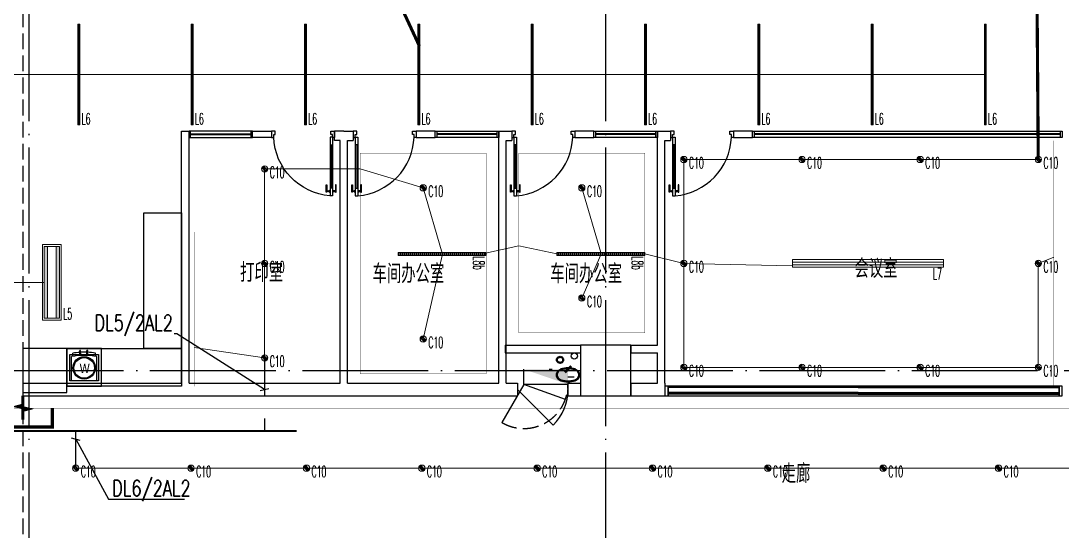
# Model space of a CAD drawing. Extents: x -621157 to 1764546, y -106808 to 741893.
# Drawn here: x 579277 to 595819, y 22973 to 31075 of the extents above; entities that cross this region are included whole.
import ezdxf
from ezdxf import colors
from ezdxf.entities.mleader import LeaderData, LeaderLine
from ezdxf.enums import TextEntityAlignment as Align
from ezdxf.math import Vec2, Vec3
from ezdxf.xclip import XClip

# ---------------------------------------------------------------- set-up
doc = ezdxf.new("R2010")
doc.units = 0
doc.header["$LTSCALE"] = 1000
doc.header["$MEASUREMENT"] = 0
doc.header["$XCLIPFRAME"] = 0
for name, pattern in [('DOT', [6.35, 0, -6.35]), ('XREF-A-101-平面图_t3$0$__DASH', [0.35, 0.25, -0.1]), ('XREF-A-101-平面图_t3$0$DASH', [0.35, 0.25, -0.1]), ('XREF-A-101-平面图_t3$0$DOTE', [2.4200000000000004, 2, -0.2, 0.02, -0.2])]:
    doc.linetypes.add(name, pattern=pattern)
for name, color, linetype in [('0-底图', 7, 'Continuous'), ('WIRE-照明', 4, 'Continuous'), ('XREF-A-101-平面图_t3$0$A-COLUMN', 8, 'Continuous'), ('XREF-A-101-平面图_t3$0$A-DOTE', 8, 'Continuous'), ('XREF-A-101-平面图_t3$0$A-GROUND', 8, 'Continuous'), ('XREF-A-101-平面图_t3$0$A-ROOM-CH', 8, 'Continuous'), ('XREF-A-101-平面图_t3$0$A-WINDOW', 8, 'Continuous'), ('XREF-A-101-平面图_t3$0$DOOR-INF', 8, 'Continuous'), ('XREF-A-101-平面图_t3$0$F-B-INF', 8, 'Continuous'), ('XREF-A-101-平面图_t3$0$F-L-INF', 8, 'Continuous'), ('XREF-A-101-平面图_t3$0$GLASS WALL-INF', 8, 'Continuous'), ('XREF-A-101-平面图_t3$0$I-WALL-GYPSUM', 8, 'Continuous'), ('XREF-A-101-平面图_t3$0$I-玻璃隔断', 8, 'Continuous'), ('XREF-A-101-平面图_t3$0$P-EQUIPMENT', 8, 'Continuous'), ('XREF-A-101-平面图_t3$0$PARTITION-INF', 8, 'Continuous'), ('XREF-A-101-平面图_t3$0$水-尺寸', 8, 'Continuous')]:
    doc.layers.add(name, color=color, linetype=linetype)
doc.layers.add('00-dali线', color=3, linetype='Continuous', true_color=0x00ff00)
for name, color, linetype, lineweight in [('00-照明回路线', 6, 'Continuous', 0), ('CEILING-INF', 4, 'Continuous', 0), ('LIGHT-INF', 6, 'Continuous', 0)]:
    doc.layers.add(name, color=color, linetype=linetype, lineweight=lineweight)
doc.styles.add('E-FST', font='txt.shx', dxfattribs={"width": 0.75, "height": 250, "bigfont": '@@gbcbig.shx'})
doc.styles.add('INF DIM', font='SIMPLEX.SHX', dxfattribs={"width": 0.7, "bigfont": 'hztxt.shx'})
doc.styles.get("Standard").update_dxf_attribs({"font": 'romans.shx', "bigfont": 'HZDXC.SHX'})
doc.styles.add('XREF-A-101-平面图_t3$0$-HZDXCROMANS', font='ROMANS.shx', dxfattribs={"bigfont": 'HZDXC.shx'})
doc.styles.add('XREF-A-101-平面图_t3$0$69F Layout plan$0$Standard', font='arial.ttf', dxfattribs={"width": 0.8})
doc.linetypes.add('LED', pattern='A,6,-3.5,["LED",Standard,S=2.54,R=0,X=-2.54,Y=-1.27],-4.8', length=14.3)
doc.dimstyles.get("Standard").update_dxf_attribs({"dimscale": 100, "dimtxt": 3.5, "dimasz": 1, "dimexe": 2.5, "dimexo": 3, "dimgap": 1.5, "dimtad": 1, "dimdec": 0, "dimzin": 0, "dimdsep": 46, "dimtxsty": 'Standard', "dimblk": 'ARCHTICK', "dimcen": 0.09, "dimadec": 0, "dimazin": 0, "dimtfac": 1, "dimtdec": 0, "dimtix": 1, "dimtmove": 2, "dimatfit": 3, "dimfxl": 0, "dimtolj": 1, "dimtzin": 0, "dimarcsym": 0})

# ---------------------------------------------------------------- blocks, each defined once
blk = doc.blocks.new('XREF-A-101-平面图_t3$0$轴网(2)')
at = {"layer": 'XREF-A-101-平面图_t3$0$A-DOTE', "linetype": 'XREF-A-101-平面图_t3$0$DOTE'}
for p, q in [((38340, -3300.000000282307), (38340, 43300.00000002701)), ((47500, -3300.000000282307), (47500, 43300.00000002701)), ((-3300.000003941357, 30000), (69800.00000013877, 30000))]:
    blk.add_line(p, q, dxfattribs=at)
blk = doc.blocks.new('XREF-A-101-平面图_t3$0$柱网2F')
at = {"layer": 'XREF-A-101-平面图_t3$0$A-COLUMN'}
for points in [[(38240, -10350.00000000419), (38939.99999957252, -10350.00000000419), (38939.99999957252, -9650.000000004191), (38240, -9650.000000004191)], [(47100, -10399.99999999697), (47900, -10399.99999999697), (47900, -9599.999999996973), (47100, -9599.999999996973)]]:
    blk.add_lwpolyline(points, close=True, dxfattribs=at)
blk = doc.blocks.new('XREF-A-101-平面图_t3$0$ROOM')
at = {"layer": 'XREF-A-101-平面图_t3$0$A-ROOM-CH', "style": 'XREF-A-101-平面图_t3$0$-HZDXCROMANS', "width": 0.6}
for tag, p in [('中文房间名称', (0, -999.9999999999964)), ('英文房间名称', (0, -1499.999999999996))]:
    blk.add_attdef(tag, text='', height=300, dxfattribs=at).set_placement(p, align=Align.CENTER)
blk = doc.blocks.new('_ArchTick')
at = {"color": 0, "linetype": 'ByBlock', "const_width": 0.4}
blk.add_lwpolyline([(-0.5, -0.5), (0.5, 0.5)], dxfattribs=at)
blk = doc.blocks.new('*D25423')
at = {"layer": 'Defpoints', "color": 0}
blk.add_point((0, 0), dxfattribs=at)
blk.add_point((0, 0), dxfattribs=at)
blk.add_point((0, 0), dxfattribs=at)
blk.add_point((0, 0), dxfattribs=at)
at = {"layer": 'XREF-A-101-平面图_t3$0$水-尺寸', "color": 0, "linetype": 'ByBlock', "lineweight": -2}
blk.add_line((0, 300), (0, 250), dxfattribs=at)
blk.add_line((0, 300), (0, 250), dxfattribs=at)
blk.add_arc((0, 0), 0, 180, 180, dxfattribs=at)
at = {"layer": 'XREF-A-101-平面图_t3$0$水-尺寸', "color": 0, "linetype": 'ByBlock', "lineweight": -2, "xscale": 100, "yscale": 100, "zscale": 100}
for rotation in [90, 90.00000000000001]:
    blk.add_blockref('_ArchTick', (0, 0), dxfattribs=dict(at, rotation=rotation))
at = {"layer": 'XREF-A-101-平面图_t3$0$水-尺寸', "color": 0, "insert": (0, 0), "char_height": 350, "attachment_point": 5}
blk.add_mtext('\\A1;0%%d', dxfattribs=at)
blk = doc.blocks.new('*U25312')
at = {"color": 1}
for p, q in [((1427.855886401921, 10533.06019744152), (1427.855886401921, 7514.064655179353)), ((1432.855886401921, 10533.06019744152), (1432.855886401921, 7514.064655179353)), ((1437.855886401921, 10533.06019744152), (1437.855886401921, 7514.064655179353)), ((1442.855886401921, 10533.06019744152), (1442.855886401921, 7514.064655179353)), ((1447.855886401921, 10533.06019744152), (1447.855886401921, 7514.064655179353)), ((1452.855886401921, 10533.06019744152), (1452.855886401921, 7514.064655179353)), ((1428.855879161491, 7513.055739703254), (1427.855879161491, 7514.064655171516)), ((1428.855879161491, 7513.055739703254), (1431.855886401921, 7513.055739703254)), ((1432.855886401921, 7514.055739711092), (1431.855886401921, 7513.055739703254)), ((1432.855886401921, 7514.064655179353), (1437.855886401921, 7514.064655179353)), ((1438.855879161491, 7513.055739703254), (1437.855879161491, 7514.064655171516)), ((1438.855879161491, 7513.055739703254), (1441.855886401921, 7513.055739703254)), ((1442.855886401921, 7514.055739711092), (1441.855886401921, 7513.055739703254)), ((1442.855886401921, 7514.064655179353), (1447.855879161491, 7514.064655171516)), ((1448.855879161491, 7513.055739703254), (1447.855879161491, 7514.064655171516)), ((1448.855879161491, 7513.055739703254), (1451.855886401921, 7513.055739703254)), ((1452.855886401921, 7514.055739711092), (1451.855886401921, 7513.055739703254))]:
    blk.add_line(p, q, dxfattribs=at)
blk = doc.blocks.new('*U25313')
at = {"color": 1}
for p, q in [((3016.331729692512, 1133.537859884804), (3015.331729692512, 1132.537859884804)), ((3015.331729692511, 1132.537859884804), (3015.331729692512, 1128.537859884804)), ((3016.331729692512, 1127.537859884804), (3015.331729692512, 1128.537859884804)), ((6035.331729692758, 1133.537859884804), (3016.331729692512, 1133.537859884804)), ((6035.331729692758, 1127.537859884804), (3016.331729692512, 1127.537859884804))]:
    blk.add_line(p, q, dxfattribs=at)
blk = doc.blocks.new('*U25314')
at = {"color": 1}
for p, q in [((1427.855886401921, 10703.05573970289), (1427.855886401921, 7514.064655179353)), ((1432.855886401921, 10703.05573970289), (1432.855886401921, 7514.064655179353)), ((1437.855886401921, 10703.05573970289), (1437.855886401921, 7514.064655179353)), ((1442.855886401921, 10703.05573970289), (1442.855886401921, 7514.064655179353)), ((1447.855886401921, 10703.05573970289), (1447.855886401921, 7514.064655179353)), ((1452.855886401921, 10703.05573970289), (1452.855886401921, 7514.064655179353)), ((1428.855879161491, 7513.055739703254), (1427.855879161491, 7514.064655171516)), ((1428.855879161491, 7513.055739703254), (1431.855886401921, 7513.055739703254)), ((1432.855886401921, 7514.055739711092), (1431.855886401921, 7513.055739703254)), ((1432.855886401921, 7514.064655179353), (1437.855886401921, 7514.064655179353)), ((1438.855879161491, 7513.055739703254), (1437.855879161491, 7514.064655171516)), ((1438.855879161491, 7513.055739703254), (1441.855886401921, 7513.055739703254)), ((1442.855886401921, 7514.055739711092), (1441.855886401921, 7513.055739703254)), ((1442.855886401921, 7514.064655179353), (1447.855879161491, 7514.064655171516)), ((1448.855879161491, 7513.055739703254), (1447.855879161491, 7514.064655171516)), ((1448.855879161491, 7513.055739703254), (1451.855886401921, 7513.055739703254)), ((1452.855886401921, 7514.055739711092), (1451.855886401921, 7513.055739703254))]:
    blk.add_line(p, q, dxfattribs=at)
blk = doc.blocks.new('*U25315')
at = {"color": 1}
for p, q in [((3016.331729692512, 1133.537859884804), (3015.331729692512, 1132.537859884804)), ((3015.331729692511, 1132.537859884804), (3015.331729692512, 1128.537859884804)), ((3016.331729692512, 1127.537859884804), (3015.331729692512, 1128.537859884804)), ((6205.327271954158, 1133.537859884804), (3016.331729692512, 1133.537859884804)), ((6205.327271954158, 1127.537859884804), (3016.331729692512, 1127.537859884804))]:
    blk.add_line(p, q, dxfattribs=at)
blk = doc.blocks.new('XREF-A-101-平面图_t3$0$A$C4A4B287C')
at = {"layer": 'XREF-A-101-平面图_t3$0$GLASS WALL-INF', "elevation": -0.5363515476603724}
blk.add_lwpolyline([(99.99988076032605, 299.9999219407036), (99.99988018570002, -7.80592963565141e-05), (-0.0001192396739497781, -7.80592963565141e-05), (-0.0001192396739497781, 299.9999219407036)], close=True, dxfattribs=at)
blk = doc.blocks.new('*U25322')
at = {"layer": 'XREF-A-101-平面图_t3$0$PARTITION-INF', "color": 8}
for p, q in [((-21901.00404302686, 43130.46555882378), (-17031.64394023418, 43130.46555882378)), ((-17031.64394023418, 43030.46555882378), (-21901.00404302686, 43030.46555882378))]:
    blk.add_line(p, q, dxfattribs=at)
at = {"layer": 'XREF-A-101-平面图_t3$0$PARTITION-INF', "color": 5}
for p, q in [((-17031.64394023418, 43085.46555882378), (-21901.00404302686, 43085.46555882378)), ((-17031.64394023418, 43075.46555882378), (-21901.00404302686, 43075.46555882378))]:
    blk.add_line(p, q, dxfattribs=at)
for points in [[(-21926.00404302686, 43130.46555882378), (-21901.00404302686, 43130.46555882378), (-21901.00404302686, 43030.46555882378), (-21926.00404302686, 43030.46555882378)], [(-17031.64394023418, 43130.46555882378), (-17006.64394023418, 43130.46555882378), (-17006.64394023418, 43030.46555882378), (-17031.64394023418, 43030.46555882378)]]:
    blk.add_lwpolyline(points, close=True, dxfattribs=at)
blk = doc.blocks.new('XREF-A-101-平面图_t3$0$EW23')
at = {"color": 5}
for p, q in [((7204.634550642222, 24899.72261669644, 2.565739077159615e-07), (7204.634550636169, 23969.72261669644, 2.565739077159615e-07)), ((7204.634550642222, 24899.72261669644, 2.565739077159615e-07), (7245.227873686177, 24899.72261669621, 2.565739077159615e-07)), ((7245.227873686177, 24899.72261669621, 2.565739077159615e-07), (7245.227873680124, 23969.72261669621, 2.565739077159615e-07)), ((7245.22787368542, 24779.72261669644, 2.565739077159615e-07), (7204.634550642222, 24779.72261669644, 2.565739077159615e-07)), ((7204.634550636169, 24089.72261669644, 2.565739077159615e-07), (7246.228782764112, 24089.72261669644, 2.565739077159615e-07)), ((7204.634550636169, 23969.72261669644, 2.565739077159615e-07), (7245.227873680124, 23969.72261669621, 2.565739077159615e-07))]:
    blk.add_line(p, q, dxfattribs=at)
at = {"color": 5, "elevation": 2.565739077159615e-07}
for points in [[(7215.227873688564, 24994.72261669638), (7175.227873686235, 24994.72261669638), (7175.227873686235, 24894.72261669638), (7204.634550642222, 24894.72261670948), (7204.634550642222, 24939.72251568915), (7233.227873693686, 24939.72251569096), (7233.227873687516, 24984.72261669638), (7233.227873687516, 24994.72261669813), (7215.227873688564, 24994.72261669813)], [(8135.228892226587, 24994.72261669638), (8175.228892228915, 24994.72261669638), (8175.228892228915, 24894.72261669638), (8140.228892228915, 24894.72261670948), (8140.228892228915, 24939.72251568915), (8117.228892221465, 24939.72251569096), (8117.228892227693, 24984.72261669638), (8117.228892227693, 24994.72261669813), (8135.228892226587, 24994.72261669813)]]:
    blk.add_lwpolyline(points, close=True, dxfattribs=at)
at = {"color": 8, "elevation": 2.565739077159615e-07}
for points in [[(7228.228328225145, 24779.72261669644), (7228.228328222118, 24089.72261669644)], [(7160.352449716011, 24034.72261669644), (7160.352449716011, 24026.25705466204), (7150.227873680124, 24026.25705466204), (7150.227873680124, 24140.02802102611), (7160.352449716011, 24140.02802102611), (7160.352449716011, 24044.72261669644)], [(7296.104206728225, 24034.72261669644), (7296.104206728225, 24026.25705466204), (7306.228782764112, 24026.25705466204), (7306.228782764112, 24140.02802102611), (7296.104206728225, 24140.02802102611), (7296.104206728225, 24044.72261669644)]]:
    blk.add_lwpolyline(points, dxfattribs=at)
for points in [[(7200.227873680124, 24034.72261669644), (7154.079225109832, 24034.72261669644), (7154.079225109832, 24044.72261669644), (7200.227873680124, 24044.72261669644)], [(7204.634550636169, 24020.72261669644), (7200.227873680124, 24020.72261669644), (7200.227873680124, 24058.72261669644), (7204.634550636169, 24058.72261669644)], [(7246.228782764112, 24020.72261669644), (7256.228782764112, 24020.72261669644), (7256.228782764112, 24058.72261669644), (7246.228782764112, 24058.72261669644)], [(7256.228782764112, 24034.72261669644), (7302.377431334404, 24034.72261669644), (7302.377431334404, 24044.72261669644), (7256.228782764112, 24044.72261669644)]]:
    blk.add_lwpolyline(points, close=True, dxfattribs=at)
at = {"color": 8}
blk.add_arc((7171.880902021483, 24935.88834258716, 2.565739077159615e-07), 969.0220932759502, 274.400323051185, 357.8611170703626, dxfattribs=at)
blk = doc.blocks.new('*U25327')
at = {"layer": 'XREF-A-101-平面图_t3$0$PARTITION-INF', "color": 8}
for p, q in [((-21681.00404302683, 43130.46555882378), (-20721.64393980656, 43130.46555882378)), ((-20721.64393980656, 43030.46555882378), (-21681.00404302683, 43030.46555882378))]:
    blk.add_line(p, q, dxfattribs=at)
at = {"layer": 'XREF-A-101-平面图_t3$0$PARTITION-INF', "color": 5}
for p, q in [((-20721.64393980656, 43085.46555882378), (-21681.00404302683, 43085.46555882378)), ((-20721.64393980656, 43075.46555882378), (-21681.00404302683, 43075.46555882378))]:
    blk.add_line(p, q, dxfattribs=at)
for points in [[(-21706.00404302683, 43130.46555882378), (-21681.00404302683, 43130.46555882378), (-21681.00404302683, 43030.46555882378), (-21706.00404302683, 43030.46555882378)], [(-20721.64393980656, 43130.46555882378), (-20696.64393980656, 43130.46555882378), (-20696.64393980656, 43030.46555882378), (-20721.64393980656, 43030.46555882378)]]:
    blk.add_lwpolyline(points, close=True, dxfattribs=at)
blk = doc.blocks.new('XREF-A-101-平面图_t3$0$G$CCB870F7D')
at = {"layer": 'XREF-A-101-平面图_t3$0$I-玻璃隔断'}
for points in [[(48389.999996225, -10300.00000009197), (48389.999996225, -10149.99999999581), (48339.999996225, -10149.99999999581), (48339.999996225, -10300.00000009197)], [(54599.99999622488, -10299.99999999581), (54599.99999622488, -10149.99999989965), (48389.999996225, -10149.99999999581), (48389.999996225, -10300.00000009197)], [(54649.99999622488, -10300.00000009197), (54649.99999622488, -10149.99999999581), (54599.99999622488, -10149.99999999581), (54599.99999622488, -10300.00000009197)]]:
    blk.add_lwpolyline(points, close=True, dxfattribs=at)
at = {"layer": 'XREF-A-101-平面图_t3$0$DOOR-INF', "rotation": 89.99999999968206}
blk.add_blockref('XREF-A-101-平面图_t3$0$A$C4A4B287C', (42089.36002138583, -6199.792565350042), dxfattribs=at)
at = {"layer": 'XREF-A-101-平面图_t3$0$DOOR-INF', "xscale": -1}
blk.add_blockref('XREF-A-101-平面图_t3$0$EW23', (50265.227869911, -31094.72261649987, -2.565739077159615e-07), dxfattribs=at)
at = {"layer": 'XREF-A-101-平面图_t3$0$DOOR-INF'}
for p in [(36214.77212253853, -31094.72261649987, -2.565739077159615e-07), (38734.77212253865, -31094.72261649987, -2.565739077159615e-07), (41254.77212253876, -31094.72261649987, -2.565739077159615e-07)]:
    blk.add_blockref('XREF-A-101-平面图_t3$0$EW23', p, dxfattribs=at)
at = {"layer": 'XREF-A-101-平面图_t3$0$DOOR-INF', "xscale": -1, "rotation": 270.000000000318}
for p in [(44390.63997106371, -6199.792565350042), (46910.63997106382, -6199.792565350042), (49430.63997106405, -6199.792565350042)]:
    blk.add_blockref('XREF-A-101-平面图_t3$0$A$C4A4B287C', p, dxfattribs=at)
at = {"layer": 'XREF-A-101-平面图_t3$0$I-玻璃隔断', "color": 1, "xscale": -1, "rotation": 270}
blk.add_blockref('*U25312', (40876.94425652176, -11701.85588626171), dxfattribs=at)
at = {"layer": 'XREF-A-101-平面图_t3$0$I-玻璃隔断', "color": 1}
blk.add_blockref('*U25313', (45374.67272427049, -11298.53785973668), dxfattribs=at)
at = {"layer": 'XREF-A-101-平面图_t3$0$PARTITION-INF', "xscale": -1}
for name, p in [('*U25327', (20083.35605641815, -49230.6739372258, -0.5363515476603724)), ('*U25315', (57615.33172591741, -11298.53785973668))]:
    blk.add_blockref(name, p, dxfattribs=at)
at = {"layer": 'XREF-A-101-平面图_t3$0$PARTITION-INF'}
for name, p in [('*U25327', (66396.64393603141, -49230.6739372258, -0.5363515476603724)), ('*U25327', (68916.64393603153, -49230.6739372258, -0.5363515476603724)), ('*U25322', (71656.64393603164, -49230.6739372258, -0.5363515476603724))]:
    blk.add_blockref(name, p, dxfattribs=at)
at = {"layer": 'XREF-A-101-平面图_t3$0$PARTITION-INF', "rotation": 90.00000000000001}
blk.add_blockref('*U25314', (62113.06019366617, -11701.85588626171), dxfattribs=at)
blk = doc.blocks.new('XREF-A-101-平面图_t3$0$A$C2C206FAC')
for p, q in [((6.763878627680242e-05, 484.8649942660704), (400.2044230400643, 484.9931219305145)), ((6.763878627680242e-05, 484.8649942660704), (0.1238599154166877, 98.20214150991524)), ((400.2044230400643, 484.9931219305145), (400.3282153166365, 98.33026917435927)), ((20.12509094405686, 94.3602481833077), (20.14134877981269, 43.57920320867561)), ((147.8339372283663, 49.71710128465202), (144.8498542509915, 9.96164744719863e-05)), ((144.8498542509915, 9.96164744719863e-05), (159.8498534822429, 0.004901950189378113)), ((147.8339372283663, 49.71710128465202), (150.0929701371351, 49.71782452671323)), ((155.2884186008305, 49.71948787861038), (156.8339367671288, 49.71998268488096)), ((156.8339367671288, 49.71998268488096), (159.8498534822429, 0.004901950189378113)), ((260.3877927488938, 49.75313603162067), (257.40370977149, 0.03613436344312504)), ((257.40370977149, 0.03613436344312504), (272.4037090027414, 0.04093669715803117)), ((260.3877927488938, 49.75313603162067), (262.2900682863838, 49.75374505569926)), ((267.4855167500791, 49.75540840759641), (269.3877922876272, 49.75601743184961)), ((269.3877922876272, 49.75601743184961), (272.4037090027414, 0.04093669715803117)), ((380.3294483952923, 94.47556962451199), (380.3457062311063, 43.6945246498799))]:
    blk.add_line(p, q)
for centre, radius in [((200.3908528142783, 278.2800212719594), 178.5774078392307), ((200.3908528142783, 278.2800212719594), 163.5774078392307), ((152.6906943689683, 49.71865620272001), 2.597724365004751), ((264.887792518246, 49.75457673170604), 2.597724365004751)]:
    blk.add_circle(centre, radius)
for centre, radius, start, end in [((199.9103460283368, 1084.322954756382), 1006.15550406047, 258.5469887341644, 281.4896983944066), ((199.9103460283368, 1084.322954756382), 1056.15550406047, 260.1999285494262, 267.1078711140341), ((152.3177976409497, 53.51175693154801), 10.8795960527793, 296.6275469758476, 243.5796954266813), ((199.9103460283368, 1084.322954756382), 1056.15550406047, 267.7307416472162, 273.2176909517057), ((264.8716531614773, 53.54779167845845), 10.8795960527793, 296.6275469758476, 243.5796954266813), ((199.9103460283368, 1084.322954756382), 1056.15550406047, 273.8352353721868, 279.8367585790286)]:
    blk.add_arc(centre, radius, start, end)
at = {"insert": (1123.086864870187, 210.1536046441761), "char_height": 150, "width": 1952.542371626943, "attachment_point": 1, "rotation": 179.99999999999997, "style": 'XREF-A-101-平面图_t3$0$69F Layout plan$0$Standard'}
blk.add_mtext('\\pxi5.6747;W', dxfattribs=at)
blk = doc.blocks.new('XREF-A-101-平面图_t3$0$yuouioui')
at = {"linetype": 'XREF-A-101-平面图_t3$0$__DASH', "ltscale": 1000}
blk.add_lwpolyline([(300666.1874148519, 20451.92289612905), (301087.1874148519, 20451.92289612905), (301087.1874148519, 19999.92289612905), (300666.1874148519, 19999.92289612905)], close=True, dxfattribs=at)
at = {"linetype": 'XREF-A-101-平面图_t3$0$__DASH', "ltscale": 1000, "rotation": 89.98165643611132}
blk.add_blockref('XREF-A-101-平面图_t3$0$A$C2C206FAC', (301151.052384247, 20025.66540830053), dxfattribs=at)
blk = doc.blocks.new('XREF-A-101-平面图_t3$0$G$C7707A1C7')
at = {"layer": 'XREF-A-101-平面图_t3$0$F-B-INF'}
for points in [[(1820.000000427244, 2153.002134804934), (1820.000000427244, 0), (1220.000000431435, 0), (1220.000000431435, 2153.002134804934)], [(0, 0), (1820.000000427244, 0), (1820.000000427244, -599.999999995809), (0, -599.999999995809)], [(0, -599.999999995809), (549.9999999827705, -599.999999995809), (549.9999999827705, 0), (0, 0)]]:
    blk.add_lwpolyline(points, close=True, dxfattribs=at)
at = {"layer": 'XREF-A-101-平面图_t3$0$F-L-INF', "ltscale": 0.15, "rotation": 90}
blk.add_blockref('XREF-A-101-平面图_t3$0$yuouioui', (20501.00514336949, -301181.9984383682), dxfattribs=at)
blk = doc.blocks.new('XREF-A-101-平面图_t3$0$DOOR2DLIB$SYSLIB$00000101')
at = {"color": 0}
blk.add_line((0.4999999999999964, 3.552713678800501e-15), (-0.2071067811864751, 0.7071067811864857), dxfattribs=at)
blk.add_arc((0.5000000000013856, -1.154631945610163e-12), 1.000000000001696, 135, 180, dxfattribs=at)
blk = doc.blocks.new('*U24682')
h = blk.add_hatch(color=8)
h.dxf.hatch_style = 1
h.paths.add_polyline_path([(-50.00000453581015, 0), (-24.47511785539245, 0, -0.4142135623730951), (-7.275957614183426e-12, 24.47511785539245), (-7.275957614183426e-12, 50.00000453581015, 0.4142135623730951)])
h.paths.add_polyline_path([(-7.275957614183426e-12, -24.47511785539245), (-7.275957614183426e-12, -50.00000453581015, 0.4142135623730951), (50.0000045357956, 0), (24.4751178553779, 0, -0.4142135623730951)])
at = {"color": 8}
for points in [[(50.00000453581015, 0), (-50.00000453581015, 0)], [(-7.275957614183426e-12, 50.00000453581742), (-7.275957614183426e-12, -50.00000453581742)]]:
    blk.add_lwpolyline(points, dxfattribs=at)
blk.add_circle((-7.275957614183426e-12, 0), 50.00000453580795)
blk.add_circle((-7.275957614183426e-12, 0), 24.47511785538934, dxfattribs=at)
at = {"style": 'INF DIM', "width": 0.5}
blk.add_text('C10', height=180, dxfattribs=at).set_placement((81.49582122089487, -143.7931661291368))
blk = doc.blocks.new('A$C704e2804')
for points in [[(-1200, 60), (1200, 60), (1200, -60), (-1200, -60)], [(1200, 60), (1200, 20), (-1200, 20), (-1200, 60)], [(1200, 20), (1200, -20), (-1200, -20), (-1200, 20)], [(1200, -20), (1200, -60), (-1200, -60), (-1200, -20)]]:
    blk.add_lwpolyline(points, close=True)
at = {"style": 'INF DIM', "width": 0.5}
blk.add_text('L7', height=180, dxfattribs=at).set_placement((1031.155502728419, -256.2402982434724))
blk = doc.blocks.new('A$C43fcb5d1')
at = {"linetype": 'DOT'}
blk.add_wipeout([(-15.000000000029104, 0), (14.9999999999892, 0), (14.9999999999892, -1600), (-15.000000000029104, -1600)], dxfattribs=at).dxf.layer = 'CEILING-INF'
at = {"layer": 'LIGHT-INF'}
h = blk.add_hatch(dxfattribs=at)
h.set_pattern_fill('ANSI37', color=256, scale=5)
h.set_pattern_definition([(45, (-2.91038304567337e-11, -800), (-11.22532015133644, 11.22532015133644), []), (135, (-2.91038304567337e-11, -800), (-11.22532015133644, -11.22532015133644), [])])
h.paths.add_polyline_path([(-10.0000000000291, -5), (9.999999999970896, -5), (9.999999999970896, -1595), (-10.0000000000291, -1595)])
for points in [[(-15.0000000000291, 0), (14.9999999999709, 0), (14.9999999999709, -1600), (-15.0000000000291, -1600)], [(-10.0000000000291, -5), (9.999999999970896, -5), (9.999999999970896, -1595), (-10.0000000000291, -1595)]]:
    blk.add_lwpolyline(points, close=True, dxfattribs=at)
at = {"layer": 'LIGHT-INF', "style": 'INF DIM', "width": 0.5}
blk.add_text('L6', height=180, dxfattribs=at).set_placement((42.04126697379979, -1593.67401783161))
blk = doc.blocks.new('A$C73cf2add')
at = {"linetype": 'DOT'}
blk.add_wipeout([(-150, 600.000000000017), (150, 600.000000000017), (150, -600), (-150, -600)], dxfattribs=at).dxf.layer = 'LIGHT-INF'
at = {"layer": 'LIGHT-INF'}
h = blk.add_hatch(color=256, dxfattribs=at)
h.dxf.hatch_style = 1
h.paths.add_polyline_path([(-120, 570), (-70, 570), (-70, -570), (-120, -570)])
h = blk.add_hatch(color=256, dxfattribs=at)
h.dxf.hatch_style = 1
h.paths.add_polyline_path([(70, 570), (120, 570), (120, -570), (70, -570)])
for points in [[(-150, 600), (150, 600), (150, -600), (-150, -600)], [(-120, 570), (120, 570), (120, -570), (-120, -570)], [(-120, 570), (-70, 570), (-70, -570), (-120, -570)], [(70, 570), (120, 570), (120, -570), (70, -570)]]:
    blk.add_lwpolyline(points, close=True, dxfattribs=at)
at = {"layer": 'LIGHT-INF', "style": 'INF DIM', "width": 0.5}
blk.add_text('L5', height=180, dxfattribs=at).set_placement((180.7235818441477, -587.9532984993493))
blk = doc.blocks.new('A$C5f11c1a4')
at = {"layer": 'LIGHT-INF'}
h = blk.add_hatch(dxfattribs=at)
h.set_pattern_fill('ANSI31', color=8, scale=10, angle=225)
h.set_pattern_definition([(270, (-138050.0000002802, 248590), (31.75, -1.415534356397075e-14), [])])
h.paths.add_polyline_path([(690.0000000000291, 15), (690.0000000000291, -15), (-689.9999999999709, -15), (-689.9999999999709, 15)])
for points in [[(700.0000000000291, 25), (700.0000000000291, -25), (-699.9999999999709, -25), (-699.9999999999709, 25)], [(690.0000000000291, 15), (690.0000000000291, -15), (-689.9999999999709, -15), (-689.9999999999709, 15)]]:
    blk.add_lwpolyline(points, close=True, dxfattribs=at)
at = {"layer": 'LIGHT-INF', "style": 'INF DIM', "width": 0.5}
blk.add_text('L8b', height=180, rotation=270, dxfattribs=at).set_placement((493.4377725811501, -36.75365510917618, 0.4787010129628608))
blk = doc.blocks.new('G$CDFF05B24')
at = {"layer": 'LIGHT-INF', "color": 6, "linetype": 'LED', "ltscale": 0.05, "const_width": 5}
for points in [[(5400.000000075437, -10200.00000021025), (8899.999999797903, -10200.00000021025), (8899.999999797903, -10600.00000000423), (57600.0000002468, -10599.99999999693), (57600.0000002468, -10199.99999999697), (62399.99999983617, -10199.99999999697), (62399.99999999788, -4499.999999075546)], [(54619.99999957249, -6349.999999903841), (54619.99999957249, -10249.99999990384)], [(40961.25480838367, -10249.99999999098), (40961.25480838367, -7800.20837840435)]]:
    blk.add_lwpolyline(points, dxfattribs=at)
for points in [[(43599.99999999988, -6549.999999903841), (45600, -6549.999999903841), (45600, -10050.00000004809), (43599.99999999988, -10050.00000004809)], [(46120, -6549.999999903841), (48120.00000000012, -6549.999999903841), (48120.00000000012, -9400), (46120, -9400)]]:
    blk.add_lwpolyline(points, close=True, dxfattribs=at)
at = {"layer": 'CEILING-INF', "color": 8}
for p in [(44899.99999999988, -8150, -0.4787010129628366), (47420, -8150, -0.4787010129628366)]:
    blk.add_blockref('A$C5f11c1a4', p, dxfattribs=at)
at = {"layer": 'LIGHT-INF', "color": 6}
for name, p in [('*U24682', (48740.00000000012, -6649.999999903841)), ('*U24682', (50616.66666666674, -6649.999999903841)), ('*U24682', (52493.33333333337, -6649.999999903841)), ('*U24682', (54370, -6649.999999903841)), ('*U24682', (42079.99999999983, -6799.99999995192)), ('*U24682', (44599.99999999994, -7099.999999903841)), ('*U24682', (47120.00000000006, -7099.999999903841)), ('*U24682', (42079.99999999983, -8299.99999995192)), ('*U24682', (48740.00000000012, -8299.999999903841)), ('A$C704e2804', (51665, -8299.999999903841)), ('*U24682', (54370, -8299.999999903841)), ('*U24682', (47120.00000000006, -8850)), ('*U24682', (44599.99999999994, -9500.000000048094)), ('*U24682', (42079.99999999983, -9799.99999995192)), ('*U24682', (48740.00000000012, -9949.999999903841)), ('*U24682', (50616.66666666674, -9949.999999903841)), ('*U24682', (52493.33333333337, -9949.999999903841)), ('*U24682', (54370, -9949.999999903841)), ('*U24682', (39080.64516150716, -11550.0000000021)), ('*U24682', (40912.90322603114, -11550.0000000021)), ('*U24682', (42745.16129055512, -11550.0000000021)), ('*U24682', (44577.4193550791, -11550.0000000021)), ('*U24682', (46409.6774196031, -11550.0000000021)), ('*U24682', (48241.93548412708, -11550.0000000021)), ('*U24682', (50074.19354865106, -11550.0000000021)), ('*U24682', (51906.45161317504, -11550.0000000021)), ('*U24682', (53738.70967769905, -11550.0000000021))]:
    blk.add_blockref(name, p, dxfattribs=at)
at = {"layer": 'CEILING-INF', "color": 8}
for p in [(39129.99999999994, -4499.999999903841), (40929.99999999994, -4499.999999903841), (42729.99999999994, -4499.999999903841), (44529.99999999994, -4499.999999903841), (46329.99999999994, -4499.999999903841), (48129.99999999994, -4499.999999903841), (49929.99999999994, -4499.999999903841), (51729.99999999994, -4499.999999903841), (53529.99999999994, -4499.999999903841)]:
    blk.add_blockref('A$C43fcb5d1', p, dxfattribs=at)
at = {"layer": 'LIGHT-INF', "color": 6}
blk.add_blockref('A$C73cf2add', (38699.99999999991, -8599.99999990387), dxfattribs=at)
blk = doc.blocks.new('_Oblique')
at = {"color": 0, "linetype": 'ByBlock', "lineweight": -2}
blk.add_line((-0.5, -0.5), (0.5, 0.5), dxfattribs=at)
blk = doc.blocks.new('XREF-A-101-平面图_t3$0$单出口消火栓新')
for p, q in [((-240.0000000015134, 700), (-846.2177826506086, 1049.999999999956)), ((-479.4141003288096, 42.21516544965561), (-240.0000000015134, 700)), ((-240.0000000008149, 0), (-240.0000000015134, 700)), ((-240.0000000015134, 700), (-1.513399183750153e-09, 700))]:
    blk.add_line(p, q)
at = {"color": 0, "linetype": 'XREF-A-101-平面图_t3$0$DASH'}
blk.add_arc((-240.0000000015134, 700.0000000000018), 699.9999999999661, 150.0000000000027, 270.0000000000572, dxfattribs=at)
blk.add_solid([(-240.0000000001164, 0), (0, 0), (-1.513399183750153e-09, 700)])
at = {"layer": 'XREF-A-101-平面图_t3$0$水-尺寸', "linetype": 'ByBlock'}
dim = blk.add_angular_dim_3p(base=(0, 0), center=(0, 0), p1=(0, 0), p2=(0, 0), dimstyle='Standard', dxfattribs=at)
dim.commit()
dim.dimension.update_dxf_attribs({"geometry": '*D25423', "text_midpoint": (0, 0)})
blk = doc.blocks.new('XREF-A-101-平面图_t3$0$G$C156FCA62')
at = {"layer": 'XREF-A-101-平面图_t3$0$P-EQUIPMENT', "color": 10}
blk.add_line((46900.00000367151, 129899.9999997992), (47000.00000367127, 129899.9999997992), dxfattribs=at)
at = {"layer": 'XREF-A-101-平面图_t3$0$P-EQUIPMENT'}
blk.add_circle((47000.00000367127, 130229.9999998008), 50, dxfattribs=at)
at = {"layer": 'XREF-A-101-平面图_t3$0$P-EQUIPMENT', "rotation": 90}
blk.add_blockref('XREF-A-101-平面图_t3$0$单出口消火栓新', (46900.00000367139, 130019.9999998009), dxfattribs=at)
blk = doc.blocks.new('XREF-A-101-平面图_t3$0$G$C646F86AA')
at = {"layer": 'XREF-A-101-平面图_t3$0$P-EQUIPMENT', "color": 10}
blk.add_line((46900.00000000489, 129900.0000000014), (47000.00000000466, 129900.0000000014), dxfattribs=at)
at = {"layer": 'XREF-A-101-平面图_t3$0$P-EQUIPMENT'}
blk.add_circle((47000.00000000466, 130230.000000003), 50, dxfattribs=at)
at = {"layer": 'XREF-A-101-平面图_t3$0$P-EQUIPMENT', "rotation": 90}
blk.add_blockref('XREF-A-101-平面图_t3$0$单出口消火栓新', (46900.00000000477, 130020.0000000031), dxfattribs=at)
blk = doc.blocks.new('XREF-A-101-平面图_t3')
blk.add_blockref('XREF-A-101-平面图_t3$0$G$CCB870F7D', (200100.0000037751, 139899.9999999958))
at = {"layer": 'XREF-A-101-平面图_t3$0$A-GROUND', "linetype": 'XREF-A-101-平面图_t3$0$DASH'}
blk.add_lwpolyline([(238240.0000000456, 139199.9999997177), (238239.9999997058, 100399.9999999958)], dxfattribs=at)
at = {"layer": 'XREF-A-101-平面图_t3$0$I-WALL-GYPSUM'}
for p, q in [((240759.9999999997, 129800.000000003), (240759.9999999997, 133800.0000000962)), ((240759.9999999997, 133800.0000000962), (240879.9999999997, 133800.0000000962)), ((240879.9999999997, 129800.000000003), (240879.9999999997, 133800.0000000962)), ((243339.9999999999, 133800.0000001923), (243189.9999999999, 133800.0000001923)), ((243189.9999999999, 133650.0000001923), (243189.9999999999, 133800.0000001923)), ((243339.9999999999, 133800.0000001923), (243489.9999999999, 133800.0000001923)), ((243489.9999999999, 133800.0000001923), (243489.9999999999, 133650.0000001923)), ((245800, 133800.0000001923), (246010, 133800.0000001923)), ((245800, 129800.000000003), (245800, 133800.0000001923)), ((246010, 133800.0000001923), (246010, 133650.0000001923)), ((248320.0000000001, 133800.0000000962), (248530.0000000001, 133800.0000000962)), ((248320.0000000001, 130400), (248320.0000000001, 133800.0000000962)), ((248530.0000000001, 133800.0000000962), (248530.0000000001, 133650.0000000962)), ((243279.9999999999, 133650.0000001923), (243189.9999999999, 133650.0000001923)), ((243279.9999999999, 129800.000000003), (243279.9999999999, 133650.0000001923)), ((243399.9999999999, 133650.0000001923), (243489.9999999999, 133650.0000001923)), ((243399.9999999999, 129800.000000003), (243399.9999999999, 133650.0000001923)), ((245920, 133650.0000001923), (246010, 133650.0000001923)), ((245920, 129800.000000003), (245920, 133650.0000001923)), ((248440.0000000001, 133650.0000000962), (248530.0000000001, 133650.0000000962)), ((248440.0000000001, 130340), (248440.0000000001, 133650.0000000962)), ((245900, 130400.000000003), (247100, 130400.000000003)), ((245900, 130400.000000003), (245900, 130280.000000003)), ((247100, 130400.000000003), (247100, 130280.000000003)), ((247900, 130400), (248320.0000000001, 130400)), ((247900, 130400), (247900, 130280)), ((245900, 130280.000000003), (247100, 130280.000000003)), ((247900, 130280), (248320.0000000001, 130280)), ((248320.0000000001, 129800.000000003), (248320.0000000001, 130280)), ((248440.0000000001, 129800.000000003), (248440.0000000001, 130340)), ((238240, 129800.000000003), (240759.9999999997, 129800.000000003)), ((238240, 129800.000000003), (238240, 129600.000000003)), ((240879.9999999997, 129800.000000003), (243279.9999999999, 129800.000000003)), ((243399.9999999999, 129800.000000003), (245800, 129800.000000003)), ((245920, 129800.000000003), (246100, 129800.000000003)), ((246900, 129800.000000003), (247100, 129800.000000003)), ((247100, 129800.000000003), (247100, 129600.000000003)), ((247899.9999995725, 129800.000000003), (248320.0000000001, 129800.000000003)), ((247899.9999995725, 129800.000000003), (247899.9999995725, 129600.000000003)), ((248440.0000000001, 129800.000000003), (248440.0000000001, 129600.000000003)), ((238240, 129600.000000003), (240819.9999999997, 129600.000000003)), ((240819.9999999997, 129600.000000003), (243339.9999999999, 129600.000000003)), ((243339.9999999999, 129600.000000003), (245860, 129600.000000003)), ((245860, 129600.000000003), (246100, 129600.000000003)), ((246900, 129600.000000003), (247100, 129600.000000003)), ((247899.9999995725, 129600.000000003), (248380.0000000001, 129600.000000003)), ((248380.0000000001, 129600.000000003), (248440.0000000001, 129600.000000003))]:
    blk.add_line(p, q, dxfattribs=at)
for points in [[(246100, 129800.000000003), (246100, 129600.000000003)], [(246900, 129800.000000003), (246900, 129600.000000003)]]:
    blk.add_lwpolyline(points, dxfattribs=at)
for name, p in [('XREF-A-101-平面图_t3$0$G$C156FCA62', (199999.9999999991, 0)), ('XREF-A-101-平面图_t3$0$G$C646F86AA', (199999.9999999991, 0)), ('XREF-A-101-平面图_t3$0$G$C646F86AA', (199999.9999999991, 0)), ('XREF-A-101-平面图_t3$0$G$C7707A1C7', (238939.9999995725, 130349.9999999958))]:
    blk.add_blockref(name, p)
at = {"layer": 'XREF-A-101-平面图_t3$0$A-COLUMN'}
blk.add_blockref('XREF-A-101-平面图_t3$0$柱网2F', (200000, 140000), dxfattribs=at)
at = {"layer": 'XREF-A-101-平面图_t3$0$A-DOTE'}
blk.add_blockref('XREF-A-101-平面图_t3$0$轴网(2)', (200000, 100000), dxfattribs=at)
at = {"layer": 'XREF-A-101-平面图_t3$0$A-ROOM-CH'}
ref = blk.add_blockref('XREF-A-101-平面图_t3$0$ROOM', (242032.5766044859, 132405.921627309), dxfattribs=at)
ref.add_attrib('中文房间名称', '打印室', dxfattribs={"height": 299.9999999999912, "style": 'XREF-A-101-平面图_t3$0$-HZDXCROMANS', "width": 0.8}).set_placement((242032.5766044859, 131405.9216273091), align=Align.CENTER)
ref = blk.add_blockref('XREF-A-101-平面图_t3$0$ROOM', (244364.7467542963, 132386.2130764404), dxfattribs=at)
ref.add_attrib('中文房间名称', '车间办公室', dxfattribs={"height": 299.9999999999912, "style": 'XREF-A-101-平面图_t3$0$-HZDXCROMANS', "width": 0.8}).set_placement((244364.7467542963, 131386.2130764404), align=Align.CENTER)
ref = blk.add_blockref('XREF-A-101-平面图_t3$0$ROOM', (247188.3500001154, 132386.2130764404), dxfattribs=at)
ref.add_attrib('中文房间名称', '车间办公室', dxfattribs={"height": 299.9999999999912, "style": 'XREF-A-101-平面图_t3$0$-HZDXCROMANS', "width": 0.8}).set_placement((247188.3500001154, 131386.2130764404), align=Align.CENTER)
ref = blk.add_blockref('XREF-A-101-平面图_t3$0$ROOM', (251793.6307377519, 132469.3910970459), dxfattribs=at)
ref.add_attrib('中文房间名称', '会议室', dxfattribs={"height": 299.9999999999912, "style": 'XREF-A-101-平面图_t3$0$-HZDXCROMANS', "width": 0.8}).set_placement((251793.6307377519, 131469.3910970459), align=Align.CENTER)
ref = blk.add_blockref('XREF-A-101-平面图_t3$0$ROOM', (250522.4539882992, 129213.785750171), dxfattribs=at)
ref.add_attrib('中文房间名称', '走廊', dxfattribs={"height": 300, "style": 'XREF-A-101-平面图_t3$0$-HZDXCROMANS', "width": 0.8}).set_placement((250522.4539882992, 128213.785750171), align=Align.CENTER)
at = {"layer": 'XREF-A-101-平面图_t3$0$A-WINDOW', "xscale": -800, "yscale": -800, "zscale": -800}
blk.add_blockref('XREF-A-101-平面图_t3$0$DOOR2DLIB$SYSLIB$00000101', (246500, 129700.000000003), dxfattribs=at)
blk = doc.blocks.new('G$C458DFACF')
at = {"layer": '00-dali线', "ltscale": 5, "const_width": 50}
for points in [[(44439.99999622488, -4750.38611520984), (44021.66666289163, -3849.99999989965)], [(54269.99999622488, -6549.99999989965), (54249.99999767367, -3900.000000708795)], [(38607.78736608929, -10499.99999999558), (38607.78736608929, -10797.07282387529), (37751.69128662243, -10797.07282387529), (37751.69128662243, -10499.99999999569)]]:
    blk.add_lwpolyline(points, dxfattribs=at)
at = {"layer": '00-照明回路线', "ltscale": 5}
for p, q in [((17429.99999622488, -5199.99999989965), (53429.99999622488, -5199.99999989965)), ((48639.999996225, -8199.99999989965), (48639.999996225, -6549.99999989965)), ((48639.999996225, -6549.99999989965), (54269.99999622488, -6549.99999989965)), ((41979.99999622465, -8199.99999994773), (41979.99999622477, -6699.99999994773)), ((41979.99999622477, -6699.99999994773), (43499.99999622477, -6699.99999994773)), ((43499.99999622477, -6699.99999994773), (44499.99999622488, -6999.99999989965)), ((44499.99999622488, -6999.99999989965), (44799.99999622477, -8034.999999995809, -0.4787010129628366)), ((47319.99999622488, -8024.999999995809, -0.4787010129628366), (47019.99999622488, -6999.99999989965)), ((45489.99999622477, -8034.999999995809, -0.4787010129628366), (46019.99999622488, -7919.182032405341)), ((46019.99999622488, -7919.182032405341), (46619.99999622488, -8049.999999995809, -0.4787010129628366)), ((44799.99999622477, -8074.999999995809, -0.4787010129628366), (44499.99999622488, -9400.000000043889)), ((47319.99999622488, -8064.999999995809, -0.4787010129628366), (47019.999996225, -8749.999999995809)), ((48019.99999622488, -8049.999999995809, -0.4787010129628366), (48639.999996225, -8199.99999989965)), ((54269.99999622488, -8199.99999989965), (54519.99999579741, -8101.255811233248)), ((41979.99999622477, -9699.99999994773), (41979.99999622465, -8199.99999994773)), ((48639.999996225, -8199.99999989965), (48639.999996225, -9849.99999989965)), ((50364.99999622488, -8239.99999989965), (48639.999996225, -8199.99999989965)), ((54269.99999622488, -9849.99999989965), (54269.99999622488, -8199.99999989965)), ((35719.99999622477, -8499.999999899766), (38479.99999622477, -8499.999999899766)), ((41979.99999622465, -9699.99999994773), (40861.25480460853, -9537.021508755803)), ((48639.999996225, -9849.99999989965), (54269.99999622488, -9849.99999989965)), ((38980.64515773207, -11449.9999999979), (62799.99999654386, -11449.9999999979))]:
    blk.add_line(p, q, dxfattribs=at)
at = {"layer": '00-照明回路线', "ltscale": 5, "const_width": 50}
blk.add_lwpolyline([(38139.99999622488, -10300), (38139.99999622488, -10451.26065702489), (38062.72593012173, -10471.96618063308), (38217.27406232804, -10510.5551334167), (38139.99999622488, -10531.26065702489), (38139.99999622488, -10682.52131404978)], dxfattribs=at)
at = {"layer": 'WIRE-照明'}
for points in [[(41979.99999622465, -9699.99999994773), (41979.99999622465, -10299.99999999278)], [(41979.99999622465, -10660.50814874377), (41979.99999622465, -10860.22357775891)], [(38980.64516150602, -11399.9999954621), (38980.64516150602, -10860.22357775891)]]:
    blk.add_lwpolyline(points, dxfattribs=at)
at = {"layer": '00-dali线', "ltscale": 5}
ml = blk.add_multileader_mtext('Standard', dxfattribs=at)
ml.set_content('{\\Ftxt,whgtxt|c134;DL5/2AL2}', color=256, style='E-FST')
ml.set_leader_properties(color=256)
ml.set_arrow_properties(name='OBLIQUE')
ml.build(insert=Vec2(0, 0))
ml.multileader.update_dxf_attribs({"text_left_attachment_type": 6, "text_right_attachment_type": 7, "dogleg_length": 40, "arrow_head_size": 100})
ctx = ml.context
ctx.base_point, ctx.char_height, ctx.arrow_head_size, ctx.landing_gap_size, ctx.plane_origin = Vec3(39066.34208397043, -9317.536636021101), 250, 100, 20, Vec3(38302.24372797436, -9175.852750551301)
ctx.left_attachment, ctx.right_attachment, ctx.text_align_type = 6, 7, 2
notes = []
notes.append((ctx, [(1, (1, 1, 0), (40583.84208397043, -9317.536636021101), (-1, 0), 40, [(0, [(41979.99999622465, -10199.99999999278)], 0, [])])]))
ctx.mtext.insert, ctx.mtext.alignment, ctx.mtext.flow_direction = Vec3(40523.84208397043, -9017.536636021101), 3, 5
ml = blk.add_multileader_mtext('Standard', dxfattribs=at)
ml.set_content('{\\Ftxt,whgtxt|c134;DL6/2AL2}', color=256, style='E-FST')
ml.set_leader_properties(color=256)
ml.set_arrow_properties(name='OBLIQUE')
ml.build(insert=Vec2(0, 0))
ml.multileader.update_dxf_attribs({"text_left_attachment_type": 6, "text_right_attachment_type": 7, "dogleg_length": 40, "arrow_head_size": 100})
ctx = ml.context
ctx.base_point, ctx.char_height, ctx.arrow_head_size, ctx.landing_gap_size, ctx.plane_origin = Vec3(39539.87664488144, -11942.29412105081), 250, 100, 20, Vec3(37793.99543282634, -10636.90273683906)
ctx.left_attachment, ctx.right_attachment = 6, 7
notes.append((ctx, [(0, (1, 1, 0), (39499.87664488144, -11942.29412105081), (1, 0), 40, [(0, [(38980.64516150602, -10991.13298893092)], 0, [])])]))
ctx.mtext.insert, ctx.mtext.flow_direction = Vec3(39559.87664488144, -11642.29412105081), 5
for ctx, leaders in notes:
    for number, flags, end, landing, length, lines in leaders:
        leader = LeaderData()
        leader.index, (leader.has_last_leader_line, leader.has_dogleg_vector, leader.attachment_direction) = number, flags
        leader.last_leader_point, leader.dogleg_vector, leader.dogleg_length = Vec3(end), Vec3(landing), length
        for number, points, colour, breaks in lines:
            line = LeaderLine()
            line.index, line.vertices, line.color, line.breaks = number, Vec3.list(points), colors.encode_raw_color(colour), breaks
            leader.lines.append(line)
        ctx.leaders.append(leader)

msp = doc.modelspace()

# ---------------------------------------------------------------- block references
at = {"layer": '0-底图'}
ref = msp.add_blockref('XREF-A-101-平面图_t3', (341069.2171264223, -104476.5724259253), dxfattribs=at)
XClip(ref).set_block_clipping_path([(188448.37439344823, 126697.923506411), (279528.158095957, 147598.6090894251)])

# ---------------------------------------------------------------- next in the draw order: block references
at = {"layer": 'WIRE-照明'}
msp.add_blockref('G$CDFF05B24', (541069.2171301963, 35523.42757407471), dxfattribs=at)

# ---------------------------------------------------------------- next in the draw order: linework, layer by layer
msp.add_lwpolyline([(546538.4386927853, 29423.42757431942, 30, 30, 0), (545182.139183085, 29423.42757431942, 30, 30, 0.414213562373095), (545132.139183085, 29373.42757431942, 30, 30, 0), (545132.139183085, 24563.20399631161, 30, 30, 0), (583660.5681750483, 24563.20399631161, 30, 0, 0)], format="xyseb", dxfattribs=at)

# ---------------------------------------------------------------- next in the draw order: block references
msp.add_blockref('G$C458DFACF', (541169.2171301974, 35423.42757407052), dxfattribs=at)

doc.saveas('drawing.dxf')
